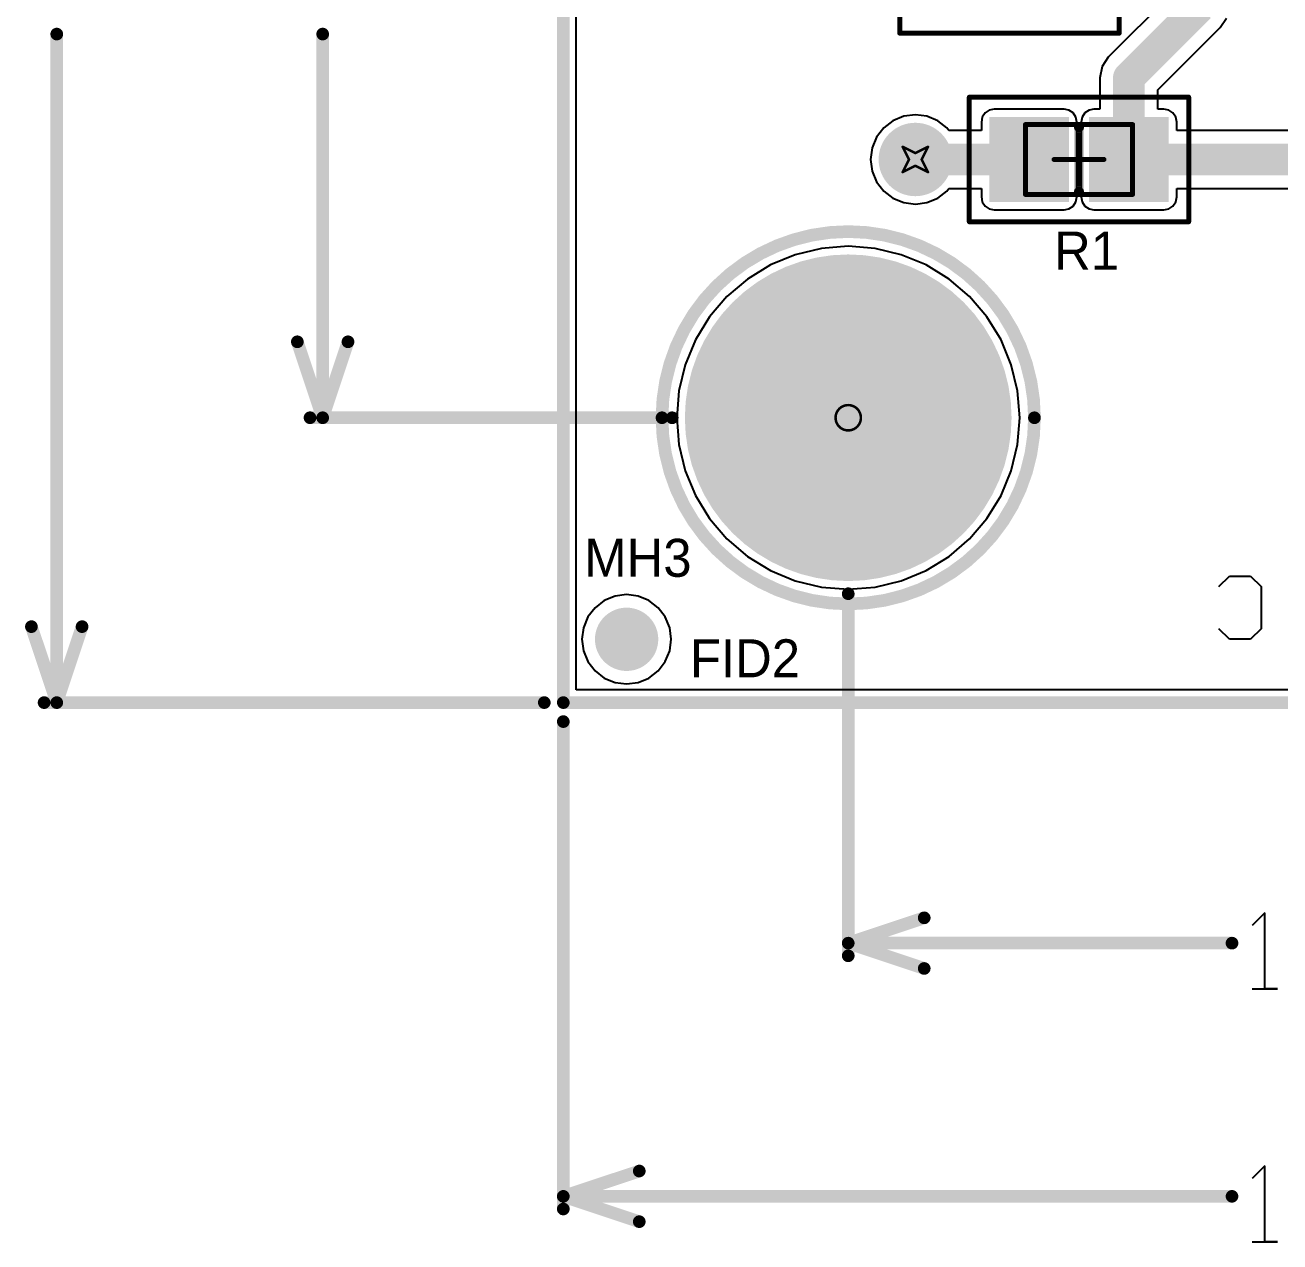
# Model space of a CAD drawing. Header units: millimetres. Extents: x 8 to 18.6, y 5.8 to 11.6.
# Drawn here: x 8.005 to 8.996, y 6.419 to 7.38 of the extents above; entities that cross this region are included whole.
import ezdxf

# ---------------------------------------------------------------- set-up
doc = ezdxf.new("R2010")
doc.units = ezdxf.units.MM
doc.header["$MEASUREMENT"] = 0
for name, color, linetype in [('BottomLayer', 5, 'Continuous'), ('BottomOverlay', 54, 'Continuous'), ('BottomSolder', 6, 'Continuous'), ('DrillDrawing', 1, 'Continuous'), ('Mechanical13', 56, 'Continuous'), ('Mechanical15', 56, 'Continuous'), ('Mechanical4', 56, 'Continuous'), ('MultiLayer', 9, 'Continuous'), ('PadHoleLayer', 156, 'Continuous'), ('TopLayer', 1, 'Continuous'), ('TopOverlay', 2, 'Continuous'), ('TopPaste', 8, 'Continuous'), ('TopSolder', 216, 'Continuous'), ('ViaHoleLayer', 16, 'Continuous')]:
    doc.layers.add(name, color=color, linetype=linetype)

# ---------------------------------------------------------------- blocks, each defined once
blk = doc.blocks.new('F________38')
at = {"layer": 'TopLayer', "const_width": 0.025}
blk.add_lwpolyline([(-0.0125, 0, 1), (0.0125, 0, 1)], format="xyb", close=True, dxfattribs=at)
at = {"layer": 'TopPaste', "const_width": 0.025}
blk.add_lwpolyline([(-0.0125, 0, 1), (0.0125, 0, 1)], format="xyb", close=True, dxfattribs=at)
at = {"layer": 'TopSolder', "const_width": 0.025}
blk.add_lwpolyline([(-0.0125, 0, 1), (0.0125, 0, 1)], format="xyb", close=True, dxfattribs=at)
blk = doc.blocks.new('_6_MH_42')
at = {"layer": 'BottomLayer', "const_width": 0.125}
blk.add_lwpolyline([(-0.0625, 0, 1), (0.0625, 0, 1)], format="xyb", close=True, dxfattribs=at)
at = {"layer": 'BottomSolder', "const_width": 0.129}
blk.add_lwpolyline([(-0.0645, 0, 1), (0.0645, 0, 1)], format="xyb", close=True, dxfattribs=at)
at = {"layer": 'MultiLayer', "const_width": 0.125}
blk.add_lwpolyline([(-0.0625, 0, 1), (0.0625, 0, 1)], format="xyb", close=True, dxfattribs=at)
at = {"layer": 'PadHoleLayer', "const_width": 0.075}
blk.add_lwpolyline([(-0.0375, 0, 1), (0.0375, 0, 1)], format="xyb", close=True, dxfattribs=at)
at = {"layer": 'TopLayer', "const_width": 0.125}
blk.add_lwpolyline([(-0.0625, 0, 1), (0.0625, 0, 1)], format="xyb", close=True, dxfattribs=at)
at = {"layer": 'TopOverlay'}
for points, const_width in [([(0.14705, 0, 1), (-0.14705, 0, 1)], 0.01), ([(-0.14955, 0, 1), (-0.14455, 0, 1)], 0.005), ([(0.14455, 0, 1), (0.14955, 0, 1)], 0.005)]:
    blk.add_lwpolyline(points, format="xyb", close=True, dxfattribs=dict(at, const_width=const_width))
at = {"layer": 'TopSolder', "const_width": 0.129}
blk.add_lwpolyline([(-0.0645, 0, 1), (0.0645, 0, 1)], format="xyb", close=True, dxfattribs=at)
blk = doc.blocks.new('6_0805_M_44')
at = {"layer": 'Mechanical13', "const_width": 0.00394}
for points in [[(-0.04232, 0.02756), (-0.04232, -0.02756)], [(0.04232, 0.02756), (-0.04232, 0.02756)], [(0.04232, 0.02756), (0.04232, -0.02756)], [(0.04232, -0.02756), (-0.04232, -0.02756)]]:
    blk.add_lwpolyline(points, dxfattribs=at)
at = {"layer": 'Mechanical13', "const_width": 0.00197}
for points in [[(-0.04331, 0.02756, 1), (-0.04134, 0.02756, 1)], [(-0.04331, 0.02756, 1), (-0.04134, 0.02756, 1)], [(0.04134, 0.02756, 1), (0.04331, 0.02756, 1)], [(0.04134, 0.02756, 1), (0.04331, 0.02756, 1)], [(-0.04331, -0.02756, 1), (-0.04134, -0.02756, 1)], [(-0.04331, -0.02756, 1), (-0.04134, -0.02756, 1)], [(0.04134, -0.02756, 1), (0.04331, -0.02756, 1)], [(0.04134, -0.02756, 1), (0.04331, -0.02756, 1)]]:
    blk.add_lwpolyline(points, format="xyb", close=True, dxfattribs=at)
at = {"layer": 'Mechanical15', "const_width": 0.00394}
for points in [[(-0.08661, 0.04921), (-0.08661, -0.04921)], [(0.08661, 0.04921), (-0.08661, 0.04921)], [(0.08661, 0.04921), (0.08661, -0.04921)], [(0, 0.01969), (0, -0.01969)], [(0.01969, 0), (-0.01969, 0)], [(0.08661, -0.04921), (-0.08661, -0.04921)]]:
    blk.add_lwpolyline(points, dxfattribs=at)
at = {"layer": 'Mechanical15', "const_width": 0.00197}
for points in [[(-0.0876, 0.04921, 1), (-0.08563, 0.04921, 1)], [(-0.0876, 0.04921, 1), (-0.08563, 0.04921, 1)], [(0.08563, 0.04921, 1), (0.0876, 0.04921, 1)], [(0.08563, 0.04921, 1), (0.0876, 0.04921, 1)], [(-0.00098, 0.01969, 1), (0.00098, 0.01969, 1)], [(-0.02067, 0, 1), (-0.0187, 0, 1)], [(0.0187, 0, 1), (0.02067, 0, 1)], [(-0.00098, -0.01969, 1), (0.00098, -0.01969, 1)], [(-0.0876, -0.04921, 1), (-0.08563, -0.04921, 1)], [(-0.0876, -0.04921, 1), (-0.08563, -0.04921, 1)], [(0.08563, -0.04921, 1), (0.0876, -0.04921, 1)], [(0.08563, -0.04921, 1), (0.0876, -0.04921, 1)]]:
    blk.add_lwpolyline(points, format="xyb", close=True, dxfattribs=at)
at = {"layer": 'TopLayer'}
for points in [[(-0.01181, -0.02953), (-0.01181, 0.02953), (-0.06693, -0.02953), (-0.06693, 0.02953)], [(0.06693, -0.02953), (0.06693, 0.02953), (0.01181, -0.02953), (0.01181, 0.02953)]]:
    blk.add_solid(points, dxfattribs=at)
at = {"layer": 'TopOverlay', "const_width": 0.00787}
blk.add_lwpolyline([(0, 0.02559), (0, -0.02559)], dxfattribs=at)
at = {"layer": 'TopOverlay', "const_width": 0.00394}
for points in [[(-0.00197, 0.02559, 1), (0.00197, 0.02559, 1)], [(-0.00197, -0.02559, 1), (0.00197, -0.02559, 1)]]:
    blk.add_lwpolyline(points, format="xyb", close=True, dxfattribs=at)
at = {"layer": 'TopPaste'}
for points in [[(-0.01181, -0.02953), (-0.01181, 0.02953), (-0.06693, -0.02953), (-0.06693, 0.02953)], [(0.06693, -0.02953), (0.06693, 0.02953), (0.01181, -0.02953), (0.01181, 0.02953)]]:
    blk.add_solid(points, dxfattribs=at)
at = {"layer": 'TopSolder'}
for points in [[(-0.00781, -0.03353), (-0.00781, 0.03353), (-0.07093, -0.03353), (-0.07093, 0.03353)], [(0.07093, -0.03353), (0.07093, 0.03353), (0.00781, -0.03353), (0.00781, 0.03353)]]:
    blk.add_solid(points, dxfattribs=at)
blk = doc.blocks.new('6_0805_M_45')
at = {"layer": 'Mechanical13', "const_width": 0.00394}
for points in [[(-0.04232, 0.02756), (-0.04232, -0.02756)], [(0.04232, 0.02756), (-0.04232, 0.02756)], [(0.04232, 0.02756), (0.04232, -0.02756)], [(0.04232, -0.02756), (-0.04232, -0.02756)]]:
    blk.add_lwpolyline(points, dxfattribs=at)
at = {"layer": 'Mechanical13', "const_width": 0.00197}
for points in [[(-0.04331, 0.02756, 1), (-0.04134, 0.02756, 1)], [(-0.04331, 0.02756, 1), (-0.04134, 0.02756, 1)], [(0.04134, 0.02756, 1), (0.04331, 0.02756, 1)], [(0.04134, 0.02756, 1), (0.04331, 0.02756, 1)], [(-0.04331, -0.02756, 1), (-0.04134, -0.02756, 1)], [(-0.04331, -0.02756, 1), (-0.04134, -0.02756, 1)], [(0.04134, -0.02756, 1), (0.04331, -0.02756, 1)], [(0.04134, -0.02756, 1), (0.04331, -0.02756, 1)]]:
    blk.add_lwpolyline(points, format="xyb", close=True, dxfattribs=at)
at = {"layer": 'Mechanical15', "const_width": 0.00394}
for points in [[(-0.08661, 0.04921), (-0.08661, -0.04921)], [(0.08661, 0.04921), (-0.08661, 0.04921)], [(0.08661, 0.04921), (0.08661, -0.04921)], [(0, 0.01969), (0, -0.01969)], [(0.01969, 0), (-0.01969, 0)], [(0.08661, -0.04921), (-0.08661, -0.04921)]]:
    blk.add_lwpolyline(points, dxfattribs=at)
at = {"layer": 'Mechanical15', "const_width": 0.00197}
for points in [[(-0.0876, 0.04921, 1), (-0.08563, 0.04921, 1)], [(-0.0876, 0.04921, 1), (-0.08563, 0.04921, 1)], [(0.08563, 0.04921, 1), (0.0876, 0.04921, 1)], [(0.08563, 0.04921, 1), (0.0876, 0.04921, 1)], [(-0.00098, 0.01969, 1), (0.00098, 0.01969, 1)], [(-0.02067, 0, 1), (-0.0187, 0, 1)], [(0.0187, 0, 1), (0.02067, 0, 1)], [(-0.00098, -0.01969, 1), (0.00098, -0.01969, 1)], [(-0.0876, -0.04921, 1), (-0.08563, -0.04921, 1)], [(-0.0876, -0.04921, 1), (-0.08563, -0.04921, 1)], [(0.08563, -0.04921, 1), (0.0876, -0.04921, 1)], [(0.08563, -0.04921, 1), (0.0876, -0.04921, 1)]]:
    blk.add_lwpolyline(points, format="xyb", close=True, dxfattribs=at)
at = {"layer": 'TopLayer'}
for points in [[(-0.01181, -0.02953), (-0.01181, 0.02953), (-0.06693, -0.02953), (-0.06693, 0.02953)], [(0.06693, -0.02953), (0.06693, 0.02953), (0.01181, -0.02953), (0.01181, 0.02953)]]:
    blk.add_solid(points, dxfattribs=at)
at = {"layer": 'TopOverlay', "const_width": 0.00787}
blk.add_lwpolyline([(0, 0.02559), (0, -0.02559)], dxfattribs=at)
at = {"layer": 'TopOverlay', "const_width": 0.00394}
for points in [[(-0.00197, 0.02559, 1), (0.00197, 0.02559, 1)], [(-0.00197, -0.02559, 1), (0.00197, -0.02559, 1)]]:
    blk.add_lwpolyline(points, format="xyb", close=True, dxfattribs=at)
at = {"layer": 'TopPaste'}
for points in [[(-0.01181, -0.02953), (-0.01181, 0.02953), (-0.06693, -0.02953), (-0.06693, 0.02953)], [(0.06693, -0.02953), (0.06693, 0.02953), (0.01181, -0.02953), (0.01181, 0.02953)]]:
    blk.add_solid(points, dxfattribs=at)
at = {"layer": 'TopSolder'}
for points in [[(-0.00781, -0.03353), (-0.00781, 0.03353), (-0.07093, -0.03353), (-0.07093, 0.03353)], [(0.07093, -0.03353), (0.07093, 0.03353), (0.00781, -0.03353), (0.00781, 0.03353)]]:
    blk.add_solid(points, dxfattribs=at)

msp = doc.modelspace()

# ---------------------------------------------------------------- linework, layer by layer
at = {"layer": 'BottomLayer'}
for p, q in [((8.4402, 6.8552), (8.4402, 8.3348)), ((8.63382, 7.20375), (8.61315, 7.19879)), ((8.655, 7.20542), (8.63382, 7.20375)), ((8.67618, 7.20375), (8.655, 7.20542)), ((8.69685, 7.19879), (8.67618, 7.20375)), ((8.61315, 7.19879), (8.59352, 7.19066)), ((8.71648, 7.19066), (8.69685, 7.19879)), ((8.59352, 7.19066), (8.5754, 7.17955)), ((8.7346, 7.17955), (8.71648, 7.19066)), ((8.5754, 7.17955), (8.55925, 7.16575)), ((8.75075, 7.16575), (8.7346, 7.17955)), ((8.55925, 7.16575), (8.54545, 7.1496)), ((8.76455, 7.1496), (8.75075, 7.16575)), ((8.54545, 7.1496), (8.53434, 7.13148)), ((8.77566, 7.13148), (8.76455, 7.1496)), ((8.53434, 7.13148), (8.52621, 7.11185)), ((8.78379, 7.11185), (8.77566, 7.13148)), ((8.52621, 7.11185), (8.52125, 7.09118)), ((8.78875, 7.09118), (8.78379, 7.11185)), ((8.52125, 7.09118), (8.51958, 7.07)), ((8.79042, 7.07), (8.78875, 7.09118)), ((8.51958, 7.07), (8.52125, 7.04882)), ((8.78875, 7.04882), (8.79042, 7.07)), ((8.52125, 7.04882), (8.52621, 7.02815)), ((8.78379, 7.02815), (8.78875, 7.04882)), ((8.52621, 7.02815), (8.53434, 7.00852)), ((8.77566, 7.00852), (8.78379, 7.02815)), ((8.53434, 7.00852), (8.54545, 6.9904)), ((8.76455, 6.9904), (8.77566, 7.00852)), ((8.54545, 6.9904), (8.55925, 6.97425)), ((8.75075, 6.97425), (8.76455, 6.9904)), ((8.55925, 6.97425), (8.5754, 6.96044)), ((8.7346, 6.96044), (8.75075, 6.97425)), ((8.5754, 6.96044), (8.59352, 6.94934)), ((8.71648, 6.94934), (8.7346, 6.96044)), ((8.59352, 6.94934), (8.61315, 6.94121)), ((8.69685, 6.94121), (8.71648, 6.94934)), ((8.61315, 6.94121), (8.63382, 6.93625)), ((8.63382, 6.93625), (8.655, 6.93458)), ((8.655, 6.93458), (8.67618, 6.93625)), ((8.67618, 6.93625), (8.69685, 6.94121)), ((9.9198, 6.8552), (8.4402, 6.8552))]:
    msp.add_line(p, q, dxfattribs=at)
at = {"layer": 'BottomLayer', "const_width": 0.025}
msp.add_lwpolyline([(8.6955, 7.274, 1), (8.7205, 7.274, 1)], format="xyb", close=True, dxfattribs=at)
at = {"layer": 'BottomOverlay'}
for p, q in [((8.94773, 6.93665), (8.95606, 6.94498)), ((8.95606, 6.94498), (8.97272, 6.94498)), ((8.97272, 6.94498), (8.98105, 6.93665)), ((8.98105, 6.93665), (8.98105, 6.90333)), ((8.95606, 6.895), (8.94773, 6.90333)), ((8.98105, 6.90333), (8.97272, 6.895)), ((8.97272, 6.895), (8.95606, 6.895))]:
    msp.add_line(p, q, dxfattribs=at)
for points, const_width in [([(8.80205, 7.07, 1), (8.50795, 7.07, 1)], 0.01), ([(8.50545, 7.07, 1), (8.51045, 7.07, 1)], 0.005), ([(8.79955, 7.07, 1), (8.80455, 7.07, 1)], 0.005)]:
    msp.add_lwpolyline(points, format="xyb", close=True, dxfattribs=dict(at, const_width=const_width))
at = {"layer": 'BottomSolder', "const_width": 0.029}
msp.add_lwpolyline([(8.6935, 7.274, 1), (8.7225, 7.274, 1)], format="xyb", close=True, dxfattribs=at)
at = {"layer": 'DrillDrawing'}
for p, q in [((8.98406, 6.67899), (8.97406, 6.66899)), ((8.98406, 6.61901), (8.98406, 6.67899)), ((8.97406, 6.61901), (8.99405, 6.61901)), ((8.99405, 6.61901), (8.98406, 6.61901)), ((8.98406, 6.47899), (8.97406, 6.46899)), ((8.98406, 6.41901), (8.98406, 6.47899)), ((8.97406, 6.41901), (8.99405, 6.41901)), ((8.99405, 6.41901), (8.98406, 6.41901))]:
    msp.add_line(p, q, dxfattribs=at)
for points, const_width in [([(8.03, 6.845), (8.03, 7.37306)], 0.01), ([(8.24, 7.07), (8.24, 7.37306)], 0.01), ([(8.698, 7.284), (8.708, 7.279)], 0.002), ([(8.698, 7.284), (8.703, 7.274)], 0.002), ([(8.708, 7.279), (8.718, 7.284)], 0.002), ([(8.713, 7.274), (8.718, 7.284)], 0.002), ([(8.698, 7.264), (8.703, 7.274)], 0.002), ([(8.713, 7.274), (8.718, 7.264)], 0.002), ([(8.698, 7.264), (8.708, 7.269)], 0.002), ([(8.708, 7.269), (8.718, 7.264)], 0.002), ([(8.22, 7.13), (8.24, 7.07)], 0.01), ([(8.24, 7.07), (8.26, 7.13)], 0.01), ([(8.23, 7.07), (8.516, 7.07)], 0.01), ([(8.655, 6.645), (8.655, 6.931)], 0.01), ([(8.01, 6.905), (8.03, 6.845)], 0.01), ([(8.03, 6.845), (8.05, 6.905)], 0.01), ([(8.02, 6.845), (8.415, 6.845)], 0.01), ([(8.43, 6.445), (8.43, 6.83)], 0.01), ([(8.655, 6.655), (8.715, 6.675)], 0.01), ([(8.655, 6.655), (8.95806, 6.655)], 0.01), ([(8.655, 6.655), (8.715, 6.635)], 0.01), ([(8.43, 6.455), (8.49, 6.475)], 0.01), ([(8.43, 6.455), (8.95806, 6.455)], 0.01), ([(8.43, 6.455), (8.49, 6.435)], 0.01)]:
    msp.add_lwpolyline(points, dxfattribs=dict(at, const_width=const_width))
for points, const_width in [([(8.0275, 7.37306, 1), (8.0325, 7.37306, 1)], 0.005), ([(8.2375, 7.37306, 1), (8.2425, 7.37306, 1)], 0.005), ([(8.6975, 7.284, 1), (8.6985, 7.284, 1)], 0.001), ([(8.6975, 7.284, 1), (8.6985, 7.284, 1)], 0.001), ([(8.7175, 7.284, 1), (8.7185, 7.284, 1)], 0.001), ([(8.7175, 7.284, 1), (8.7185, 7.284, 1)], 0.001), ([(8.7025, 7.274, 1), (8.7035, 7.274, 1)], 0.001), ([(8.7025, 7.274, 1), (8.7035, 7.274, 1)], 0.001), ([(8.7075, 7.279, 1), (8.7085, 7.279, 1)], 0.001), ([(8.7075, 7.279, 1), (8.7085, 7.279, 1)], 0.001), ([(8.7125, 7.274, 1), (8.7135, 7.274, 1)], 0.001), ([(8.7125, 7.274, 1), (8.7135, 7.274, 1)], 0.001), ([(8.6975, 7.264, 1), (8.6985, 7.264, 1)], 0.001), ([(8.6975, 7.264, 1), (8.6985, 7.264, 1)], 0.001), ([(8.7075, 7.269, 1), (8.7085, 7.269, 1)], 0.001), ([(8.7075, 7.269, 1), (8.7085, 7.269, 1)], 0.001), ([(8.7175, 7.264, 1), (8.7185, 7.264, 1)], 0.001), ([(8.7175, 7.264, 1), (8.7185, 7.264, 1)], 0.001), ([(8.2175, 7.13, 1), (8.2225, 7.13, 1)], 0.005), ([(8.2575, 7.13, 1), (8.2625, 7.13, 1)], 0.005), ([(8.2275, 7.07, 1), (8.2325, 7.07, 1)], 0.005), ([(8.2375, 7.07, 1), (8.2425, 7.07, 1)], 0.005), ([(8.2375, 7.07, 1), (8.2425, 7.07, 1)], 0.005), ([(8.2375, 7.07, 1), (8.2425, 7.07, 1)], 0.005), ([(8.5135, 7.07, 1), (8.5185, 7.07, 1)], 0.005), ([(8.665, 7.07, 1), (8.645, 7.07, 1)], 0.002), ([(8.6445, 7.07, 1), (8.6455, 7.07, 1)], 0.001), ([(8.6645, 7.07, 1), (8.6655, 7.07, 1)], 0.001), ([(8.6525, 6.931, 1), (8.6575, 6.931, 1)], 0.005), ([(8.0075, 6.905, 1), (8.0125, 6.905, 1)], 0.005), ([(8.0475, 6.905, 1), (8.0525, 6.905, 1)], 0.005), ([(8.0175, 6.845, 1), (8.0225, 6.845, 1)], 0.005), ([(8.0275, 6.845, 1), (8.0325, 6.845, 1)], 0.005), ([(8.0275, 6.845, 1), (8.0325, 6.845, 1)], 0.005), ([(8.0275, 6.845, 1), (8.0325, 6.845, 1)], 0.005), ([(8.4125, 6.845, 1), (8.4175, 6.845, 1)], 0.005), ([(8.4275, 6.83, 1), (8.4325, 6.83, 1)], 0.005), ([(8.7125, 6.675, 1), (8.7175, 6.675, 1)], 0.005), ([(8.6525, 6.655, 1), (8.6575, 6.655, 1)], 0.005), ([(8.6525, 6.655, 1), (8.6575, 6.655, 1)], 0.005), ([(8.6525, 6.655, 1), (8.6575, 6.655, 1)], 0.005), ([(8.95556, 6.655, 1), (8.96056, 6.655, 1)], 0.005), ([(8.6525, 6.645, 1), (8.6575, 6.645, 1)], 0.005), ([(8.7125, 6.635, 1), (8.7175, 6.635, 1)], 0.005), ([(8.4875, 6.475, 1), (8.4925, 6.475, 1)], 0.005), ([(8.4275, 6.455, 1), (8.4325, 6.455, 1)], 0.005), ([(8.4275, 6.455, 1), (8.4325, 6.455, 1)], 0.005), ([(8.4275, 6.455, 1), (8.4325, 6.455, 1)], 0.005), ([(8.95556, 6.455, 1), (8.96056, 6.455, 1)], 0.005), ([(8.4275, 6.445, 1), (8.4325, 6.445, 1)], 0.005), ([(8.4875, 6.435, 1), (8.4925, 6.435, 1)], 0.005)]:
    msp.add_lwpolyline(points, format="xyb", close=True, dxfattribs=dict(at, const_width=const_width))
at = {"layer": 'Mechanical4', "const_width": 0.01}
for points in [[(8.43, 6.845), (8.43, 8.345)], [(8.43, 6.845), (9.93, 6.845)]]:
    msp.add_lwpolyline(points, dxfattribs=at)
at = {"layer": 'Mechanical4', "const_width": 0.005}
msp.add_lwpolyline([(8.4275, 6.845, 1), (8.4325, 6.845, 1)], format="xyb", close=True, dxfattribs=at)
msp.add_lwpolyline([(8.4275, 6.845, 1), (8.4325, 6.845, 1)], format="xyb", close=True, dxfattribs=at)
at = {"layer": 'MultiLayer', "const_width": 0.025}
msp.add_lwpolyline([(8.6955, 7.274, 1), (8.7205, 7.274, 1)], format="xyb", close=True, dxfattribs=at)
at = {"layer": 'TopLayer'}
for p, q in [((8.4402, 6.8552), (8.4402, 8.3348)), ((8.90958, 7.40402), (8.86039, 7.35484)), ((8.94874, 7.3783), (8.95371, 7.38574)), ((8.89955, 7.32911), (8.94874, 7.3783)), ((8.86039, 7.35484), (8.85542, 7.34739)), ((8.85542, 7.34739), (8.85367, 7.33861)), ((8.85367, 7.33861), (8.85367, 7.31372)), ((8.89955, 7.31372), (8.89955, 7.32911)), ((8.76641, 7.31295), (8.76311, 7.31074)), ((8.77032, 7.31372), (8.76641, 7.31295)), ((8.82543, 7.31372), (8.77032, 7.31372)), ((8.82933, 7.31295), (8.82543, 7.31372)), ((8.83264, 7.31074), (8.82933, 7.31295)), ((8.84515, 7.31295), (8.84185, 7.31074)), ((8.84906, 7.31372), (8.84515, 7.31295)), ((8.85367, 7.31372), (8.84906, 7.31372)), ((8.90417, 7.31372), (8.89955, 7.31372)), ((8.90808, 7.31295), (8.90417, 7.31372)), ((8.91138, 7.31074), (8.90808, 7.31295)), ((8.69035, 7.30457), (8.68304, 7.29896)), ((8.69886, 7.3081), (8.69035, 7.30457)), ((8.708, 7.3093), (8.69886, 7.3081)), ((8.71714, 7.3081), (8.708, 7.3093)), ((8.72565, 7.30457), (8.71714, 7.3081)), ((8.73296, 7.29896), (8.72565, 7.30457)), ((8.7609, 7.30743), (8.76012, 7.30353)), ((8.76012, 7.30353), (8.76012, 7.29694)), ((8.76311, 7.31074), (8.7609, 7.30743)), ((8.83485, 7.30743), (8.83264, 7.31074)), ((8.83563, 7.30353), (8.83485, 7.30743)), ((8.83563, 7.24447), (8.83563, 7.30353)), ((8.83964, 7.30743), (8.83886, 7.30353)), ((8.83886, 7.30353), (8.83886, 7.24447)), ((8.84185, 7.31074), (8.83964, 7.30743)), ((8.91359, 7.30743), (8.91138, 7.31074)), ((8.91437, 7.30353), (8.91359, 7.30743)), ((8.91437, 7.29694), (8.91437, 7.30353)), ((8.68304, 7.29896), (8.67743, 7.29165)), ((8.73451, 7.29694), (8.73296, 7.29896)), ((8.76012, 7.29694), (8.73451, 7.29694)), ((9.04965, 7.29694), (8.91437, 7.29694)), ((8.6739, 7.28314), (8.6727, 7.274)), ((8.67743, 7.29165), (8.6739, 7.28314)), ((8.6727, 7.274), (8.6739, 7.26486)), ((8.6739, 7.26486), (8.67743, 7.25635)), ((8.67743, 7.25635), (8.68304, 7.24904)), ((8.68304, 7.24904), (8.69035, 7.24343)), ((8.69035, 7.24343), (8.69886, 7.2399)), ((8.71714, 7.2399), (8.72565, 7.24343)), ((8.72565, 7.24343), (8.73296, 7.24904)), ((8.73296, 7.24904), (8.73451, 7.25106)), ((8.73451, 7.25106), (8.76012, 7.25106)), ((8.76012, 7.25106), (8.76012, 7.24447)), ((8.76012, 7.24447), (8.7609, 7.24057)), ((8.83485, 7.24057), (8.83563, 7.24447)), ((8.83886, 7.24447), (8.83964, 7.24057)), ((8.91359, 7.24057), (8.91437, 7.24447)), ((8.91437, 7.24447), (8.91437, 7.25106)), ((8.91437, 7.25106), (9.04965, 7.25106)), ((8.69886, 7.2399), (8.708, 7.2387)), ((8.708, 7.2387), (8.71714, 7.2399)), ((8.7609, 7.24057), (8.76311, 7.23726)), ((8.76311, 7.23726), (8.76641, 7.23505)), ((8.76641, 7.23505), (8.77032, 7.23428)), ((8.77032, 7.23428), (8.82543, 7.23428)), ((8.82543, 7.23428), (8.82933, 7.23505)), ((8.82933, 7.23505), (8.83264, 7.23726)), ((8.83264, 7.23726), (8.83485, 7.24057)), ((8.83964, 7.24057), (8.84185, 7.23726)), ((8.84185, 7.23726), (8.84515, 7.23505)), ((8.84515, 7.23505), (8.84906, 7.23428)), ((8.84906, 7.23428), (8.90417, 7.23428)), ((8.90417, 7.23428), (8.90808, 7.23505)), ((8.90808, 7.23505), (8.91138, 7.23726)), ((8.91138, 7.23726), (8.91359, 7.24057)), ((8.47086, 6.9291), (8.46235, 6.92557)), ((8.48, 6.9303), (8.47086, 6.9291)), ((8.48914, 6.9291), (8.48, 6.9303)), ((8.49765, 6.92557), (8.48914, 6.9291)), ((8.45504, 6.91996), (8.44943, 6.91265)), ((8.46235, 6.92557), (8.45504, 6.91996)), ((8.50496, 6.91996), (8.49765, 6.92557)), ((8.51057, 6.91265), (8.50496, 6.91996)), ((8.44943, 6.91265), (8.4459, 6.90414)), ((8.5141, 6.90414), (8.51057, 6.91265)), ((8.4459, 6.90414), (8.4447, 6.895)), ((8.5153, 6.895), (8.5141, 6.90414)), ((8.4447, 6.895), (8.4459, 6.88586)), ((8.5141, 6.88586), (8.5153, 6.895)), ((8.4459, 6.88586), (8.44943, 6.87735)), ((8.44943, 6.87735), (8.45504, 6.87004)), ((8.50496, 6.87004), (8.51057, 6.87735)), ((8.51057, 6.87735), (8.5141, 6.88586)), ((8.45504, 6.87004), (8.46235, 6.86443)), ((8.49765, 6.86443), (8.50496, 6.87004)), ((8.46235, 6.86443), (8.47086, 6.8609)), ((8.47086, 6.8609), (8.48, 6.8597)), ((8.48, 6.8597), (8.48914, 6.8609)), ((8.48914, 6.8609), (8.49765, 6.86443)), ((9.9198, 6.8552), (8.4402, 6.8552))]:
    msp.add_line(p, q, dxfattribs=at)
at = {"layer": 'TopLayer', "const_width": 0.025}
for points in [[(8.87661, 7.33861), (8.93252, 7.39452)], [(8.87661, 7.274), (8.87661, 7.33861)], [(8.711, 7.2768), (8.7138, 7.274)], [(8.7138, 7.274), (8.79787, 7.274)], [(8.87661, 7.274), (9.08937, 7.274)]]:
    msp.add_lwpolyline(points, dxfattribs=at)
at = {"layer": 'TopLayer'}
for points, const_width in [([(8.87036, 7.33861, 1), (8.88286, 7.33861, 1)], 0.0125), ([(8.87036, 7.33861, 1), (8.88286, 7.33861, 1)], 0.0125), ([(8.6955, 7.274, 1), (8.7205, 7.274, 1)], 0.025), ([(8.70475, 7.2768, 1), (8.71725, 7.2768, 1)], 0.0125), ([(8.70755, 7.274, 1), (8.72005, 7.274, 1)], 0.0125), ([(8.70755, 7.274, 1), (8.72005, 7.274, 1)], 0.0125), ([(8.79162, 7.274, 1), (8.80412, 7.274, 1)], 0.0125), ([(8.87036, 7.274, 1), (8.88286, 7.274, 1)], 0.0125), ([(8.87036, 7.274, 1), (8.88286, 7.274, 1)], 0.0125)]:
    msp.add_lwpolyline(points, format="xyb", close=True, dxfattribs=dict(at, const_width=const_width))
at = {"layer": 'TopSolder', "const_width": 0.029}
msp.add_lwpolyline([(8.6935, 7.274, 1), (8.7225, 7.274, 1)], format="xyb", close=True, dxfattribs=at)
at = {"layer": 'ViaHoleLayer', "const_width": 0.014}
msp.add_lwpolyline([(8.701, 7.274, 1), (8.715, 7.274, 1)], format="xyb", close=True, dxfattribs=at)

# ---------------------------------------------------------------- block references
for name, p, rotation in [('6_0805_M_45', (8.78231, 7.423), 180), ('6_0805_M_44', (8.83724, 7.274), 180), ('F________38', (8.48, 6.895), 90)]:
    msp.add_blockref(name, p, dxfattribs=dict(rotation=rotation))
msp.add_blockref('_6_MH_42', (8.655, 7.07))

# ---------------------------------------------------------------- texts
at = {"layer": 'TopOverlay'}
for s, p in [('R1', (8.81756, 7.187)), ('MH3', (8.44658, 6.94437)), ('FID2', (8.53, 6.865))]:
    msp.add_text(s, height=0.03, dxfattribs=at).set_placement(p)

doc.saveas('drawing.dxf')
